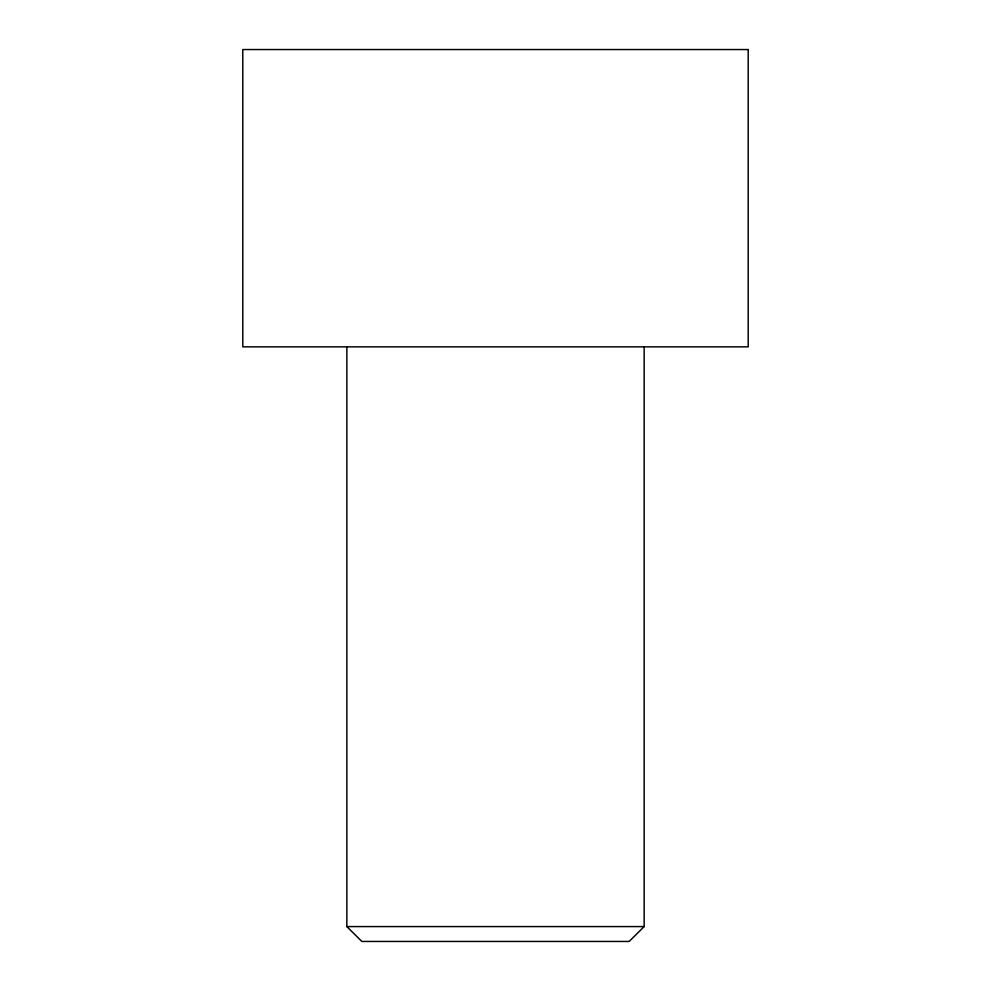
<?xml version="1.0" encoding="UTF-8"?>
<svg xmlns="http://www.w3.org/2000/svg" width="991" height="991" viewBox="0 0 991 991"><rect width="100%" height="100%" fill="white"/><g stroke="black" fill="none" stroke-linecap="round" stroke-linejoin="round"><path stroke-width="1.49" d="M644.15 346.85L644.15 926.585L629.161 941.45L361.839 941.45L346.85 926.585L346.85 346.85M346.85 926.585L644.15 926.585M748.205 49.55L242.795 49.55L242.795 346.85L748.205 346.85L748.205 49.55"/></g></svg>
